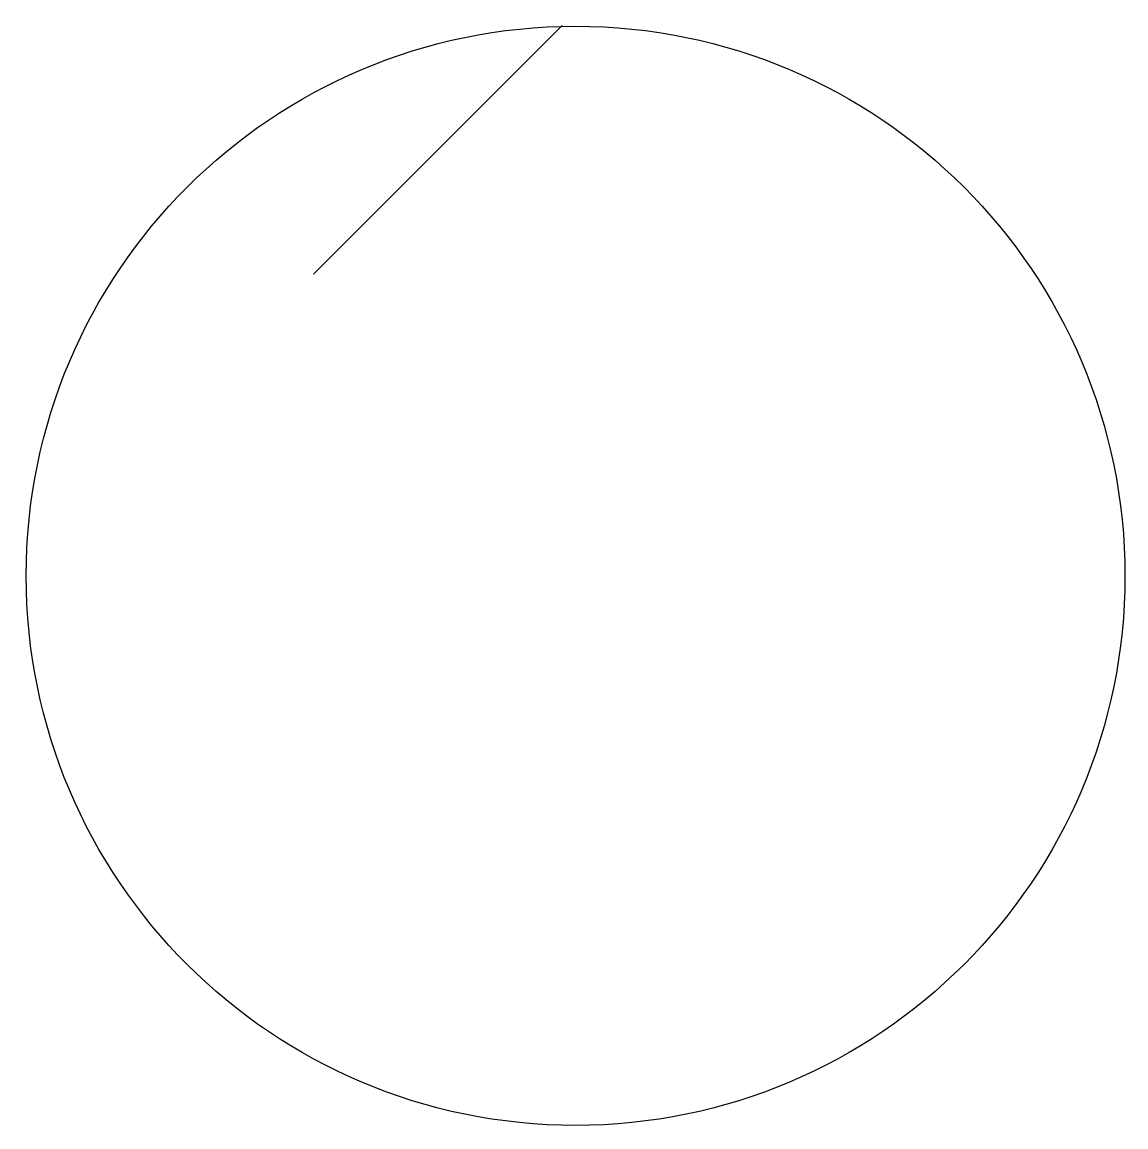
# Model space of a CAD drawing. Header units: millimetres. Extents: x 1 to 2218, y 0 to 860.
# Drawn here: x 314.976 to 316.717, y 677.792 to 679.533 of the extents above; entities that cross this region are included whole.
import ezdxf

# ---------------------------------------------------------------- set-up
doc = ezdxf.new("R2010")
doc.units = ezdxf.units.MM

msp = doc.modelspace()

# ---------------------------------------------------------------- hatches: boundary and pattern name
at = {"linetype": 'Continuous', "lineweight": 18}
h = msp.add_hatch(dxfattribs=at)
h.set_pattern_fill('ANSI33', style=0)
edge = h.paths.add_edge_path(flags=0)
edge.add_spline(control_points=[(315.1975, 678.0889), (315.2619, 678.0159), (315.3404, 677.9536), (315.4255, 677.9063), (315.5105, 677.859), (315.6046, 677.8253), (315.7004, 677.8085), (315.7973, 677.7916), (315.8987, 677.7921), (315.9956, 677.8093), (316.089, 677.8259), (316.1809, 677.8582), (316.2642, 677.9036), (316.3511, 677.9511), (316.431, 678.0147), (316.4963, 678.0892), (316.5588, 678.1606), (316.61, 678.2434), (316.6464, 678.331), (316.6842, 678.4219), (316.7071, 678.5206), (316.712, 678.619), (316.7167, 678.7152), (316.7044, 678.8135), (316.6772, 678.906), (316.6498, 678.9987), (316.6067, 679.0881), (316.5506, 679.1669), (316.4936, 679.247), (316.4211, 679.3177), (316.3401, 679.3735), (316.2619, 679.4273), (316.1738, 679.469), (316.0825, 679.4951), (315.9873, 679.5224), (315.8857, 679.5332), (315.7869, 679.526), (315.6924, 679.5191), (315.5978, 679.4961), (315.5104, 679.4594), (315.4196, 679.4213), (315.3339, 679.367), (315.2613, 679.3004), (315.1905, 679.2352), (315.1303, 679.1568), (315.0848, 679.072), (315.0391, 678.9867), (315.0069, 678.8926), (314.9915, 678.797), (314.9759, 678.7), (314.9778, 678.5988), (314.9963, 678.5023), (315.0141, 678.409), (315.0476, 678.3174), (315.0942, 678.2346), (315.1234, 678.1827), (315.1581, 678.1336), (315.1975, 678.0889)], knot_values=[0, 0, 0, 0, 0.000292, 0.000292, 0.000292, 0.000584, 0.000584, 0.000584, 0.000879, 0.000879, 0.000879, 0.001164, 0.001164, 0.001164, 0.001461, 0.001461, 0.001461, 0.001746, 0.001746, 0.001746, 0.002041, 0.002041, 0.002041, 0.00233, 0.00233, 0.00233, 0.00262, 0.00262, 0.00262, 0.002915, 0.002915, 0.002915, 0.0032, 0.0032, 0.0032, 0.003497, 0.003497, 0.003497, 0.003781, 0.003781, 0.003781, 0.004077, 0.004077, 0.004077, 0.004365, 0.004365, 0.004365, 0.004655, 0.004655, 0.004655, 0.00495, 0.00495, 0.00495, 0.005235, 0.005235, 0.005235, 0.005412, 0.005412, 0.005412, 0.005412], weights=[1, 1, 1, 1, 1, 1, 1, 1, 1, 1, 1, 1, 1, 1, 1, 1, 1, 1, 1, 1, 1, 1, 1, 1, 1, 1, 1, 1, 1, 1, 1, 1, 1, 1, 1, 1, 1, 1, 1, 1, 1, 1, 1, 1, 1, 1, 1, 1, 1, 1, 1, 1, 1, 1, 1, 1, 1, 1], degree=3, periodic=0)

# ---------------------------------------------------------------- linework, layer by layer
at = {"color": 7, "linetype": 'Continuous', "lineweight": 25}
msp.add_circle((315.8488, 678.6603), 0.8664, dxfattribs=at)

doc.saveas('drawing.dxf')
